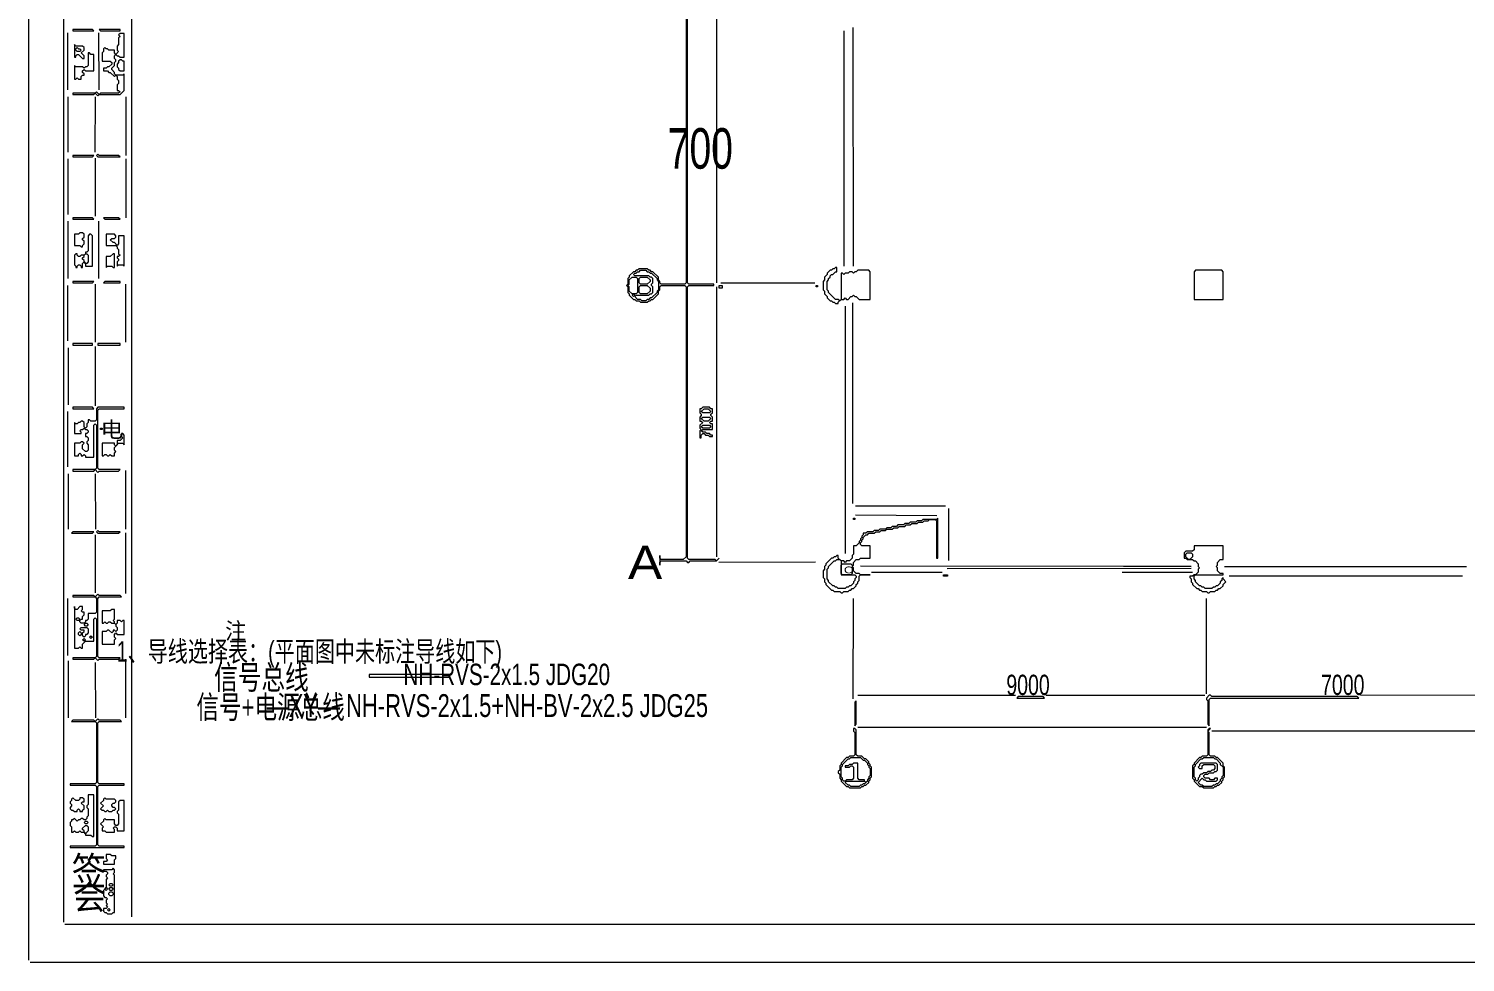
# Model space of a CAD drawing. Extents: x 67 to 3049, y 50 to 1736.
# Drawn here: x 67 to 1105, y 50 to 724 of the extents above; entities that cross this region are included whole.
import ezdxf

# ---------------------------------------------------------------- set-up
doc = ezdxf.new("R2010")
doc.units = 0
for name, color, linetype, lineweight in [('OCR_TEXT', 6, 'Continuous', 0), ('TRACE_CURVE', 6, 'Continuous', 0), ('TRACE_STRAIGHT', 5, 'Continuous', 0), ('TRACE_TEXT_SYMBOL', 6, 'Continuous', 0)]:
    doc.layers.add(name, color=color, linetype=linetype, lineweight=lineweight)
doc.styles.add('wqy-unicode', font='wqy-unicode.lff')

msp = doc.modelspace()

# ---------------------------------------------------------------- linework, layer by layer
at = {"layer": 'TRACE_CURVE', "color": 6}
for points in [[(542, 736), (542, 541), (541, 540), (524, 540)], [(544, 540), (543, 541), (543, 736)], [(524, 540), (523, 541), (523, 542), (522, 543), (522, 545), (518, 549), (517, 549), (516, 550), (515, 550), (514, 551), (508, 551), (507, 550), (506, 550), (505, 549), (504, 549), (501, 546), (501, 545), (500, 544), (500, 540), (499, 539), (500, 538), (500, 534), (501, 533), (501, 532), (504, 529), (505, 529), (506, 528), (508, 528), (509, 527), (514, 527), (515, 528), (516, 528), (517, 529), (518, 529), (522, 533), (522, 535), (523, 536), (523, 538), (524, 539), (541, 539), (542, 538), (542, 343), (540, 341), (524, 341), (523, 342), (523, 344), (523, 337), (523, 339), (524, 340), (542, 340), (543, 339), (544, 339), (545, 340), (564, 340), (566, 342), (564, 340), (563, 341), (544, 341), (543, 342), (543, 538), (544, 539), (562, 539), (562, 540), (544, 540)]]:
    msp.add_lwpolyline(points, dxfattribs=at)
for points in [[(503, 545), (506, 545), (507, 544), (507, 534), (506, 533), (503, 533), (501, 535), (501, 538), (500, 539), (501, 540), (501, 543)], [(508, 549), (509, 550), (513, 550), (514, 549), (515, 549), (516, 548), (517, 548), (521, 544), (521, 543), (522, 542), (522, 536), (521, 535), (521, 534), (517, 530), (516, 530), (515, 529), (514, 529), (513, 528), (510, 528), (509, 529), (507, 529), (505, 531), (506, 532), (515, 532), (516, 533), (517, 533), (518, 534), (518, 538), (517, 539), (517, 540), (518, 541), (518, 544), (517, 545), (516, 545), (515, 546), (505, 546), (504, 547), (505, 548), (506, 548), (507, 549)], [(508, 544), (509, 545), (514, 545), (516, 543), (516, 542), (514, 540), (509, 540), (508, 541)], [(503, 532), (504, 533), (505, 532), (504, 531)], [(508, 538), (509, 539), (514, 539), (516, 537), (516, 535), (514, 533), (509, 533), (508, 534)], [(117, 226), (115, 224), (114, 225), (99, 225), (98, 224), (115, 224), (116, 223), (116, 180), (115, 179), (97, 179), (97, 178), (115, 178), (116, 177), (116, 135), (115, 134), (97, 134), (97, 133), (136, 133), (136, 134), (118, 134), (117, 135), (117, 177), (118, 178), (136, 178), (136, 179), (118, 179), (117, 180), (117, 223), (118, 224), (134, 224), (133, 225), (118, 225)]]:
    msp.add_lwpolyline(points, close=True, dxfattribs=at)
at = {"layer": 'TRACE_STRAIGHT', "color": 5}
for p, q in [((67, 51.6), (67, 1734.1)), ((141.5, 82.9), (141.5, 1704.1)), ((92.3, 79.1), (92.3, 950.4)), ((564, 736), (564, 541)), ((95.3, 680.4), (95.4, 721.6)), ((117.5, 721.6), (117.6, 680.4)), ((656, 723), (656, 553)), ((662.6, 725.4), (662.7, 552.9)), ((95.5, 635.4), (95.5, 675.4)), ((115.1, 635.4), (115.2, 675.4)), ((137.3, 675.4), (137.3, 632.9)), ((95.5, 590.4), (95.5, 630.4)), ((115, 631), (115, 589)), ((137.3, 630.4), (137.3, 587.9)), ((95.3, 585.4), (95.3, 544.1)), ((117.5, 585.4), (117.5, 544.1)), ((115, 540), (115, 498)), ((137, 540), (137, 498)), ((567, 541), (635, 541)), ((95, 539), (95, 499)), ((564, 538), (564, 343)), ((657.2, 345.4), (657.2, 524.1)), ((662.6, 381.6), (662.6, 526.6)), ((95.5, 494.1), (95.5, 452.9)), ((115, 495), (115, 452)), ((95.3, 407.9), (95.3, 447.9)), ((137.3, 362.9), (137.3, 405.4)), ((95.5, 402.9), (95.5, 362.9)), ((115.1, 402.9), (115.2, 362.9)), ((664.4, 379.9), (729.4, 379.9)), ((731.7, 377.9), (731.7, 340.4)), ((664.4, 373.3), (723.1, 372.9)), ((115, 359), (115, 317)), ((137.3, 316.6), (137.3, 360.4)), ((565.6, 339.2), (635.6, 339.3)), ((668.1, 336.4), (903.1, 336.3)), ((730.6, 334.5), (906.9, 334.9)), ((858.1, 336.3), (906.9, 336.3)), ((931, 336), (1106, 336)), ((676, 332), (727, 332)), ((857, 332), (908, 332)), ((934.4, 329.3), (1103.1, 329.3)), ((95.2, 271.6), (95.2, 312.9)), ((662.8, 240.4), (662.9, 312.9)), ((917.9, 312.9), (917.9, 244.1)), ((95.5, 267.9), (95.5, 226.6)), ((115.1, 266.6), (115.2, 226.6)), ((137.3, 226.6), (137.3, 269.1)), ((666, 243), (780, 243)), ((801.9, 243.1), (916.9, 243.1)), ((1029.4, 243.1), (1114.4, 243.2)), ((666, 220), (918, 220)), ((921.9, 217.4), (1114.4, 217.4)), ((93.1, 77.7), (3020.6, 77.7)), ((68.1, 50.1), (3046.9, 50.1))]:
    msp.add_line(p, q, dxfattribs=at)
at = {"layer": 'TRACE_TEXT_SYMBOL', "color": 6}
for points in [[(99, 724), (99, 723), (114, 723), (113, 724)], [(118, 724), (119, 723), (133, 723), (133, 724)], [(100, 713), (100, 704), (101, 704), (101, 705), (102, 706), (103, 706), (106, 703), (107, 703), (107, 705), (105, 707), (107, 709), (107, 711), (106, 712), (101, 712)], [(110, 707), (110, 698), (109, 697), (108, 697), (107, 696), (106, 697), (101, 697), (100, 698), (100, 688), (101, 688), (102, 689), (103, 688), (105, 688), (105, 690), (106, 691), (107, 691), (107, 692), (106, 693), (106, 694), (107, 695), (108, 694), (114, 694), (114, 706), (112, 706), (111, 707)], [(101, 710), (102, 711), (103, 710), (104, 710), (105, 709), (104, 708), (102, 708), (101, 709)], [(133, 702), (132, 701), (132, 700), (131, 699), (131, 697), (132, 696), (132, 695), (133, 694), (136, 694), (136, 701), (135, 701), (134, 702)], [(117, 634), (116, 633), (117, 632), (133, 632), (132, 633), (118, 633)], [(99, 633), (99, 632), (113, 632), (114, 633)], [(99, 588), (99, 587), (114, 587), (113, 588)], [(121, 588), (122, 587), (133, 587), (132, 588)], [(104, 577), (103, 576), (100, 576), (100, 568), (104, 568), (105, 567), (106, 567), (106, 568), (107, 569), (107, 571), (106, 572), (106, 573), (107, 574), (107, 576), (106, 577)], [(111, 576), (110, 575), (110, 564), (109, 563), (108, 563), (108, 562), (107, 561), (105, 561), (104, 560), (103, 560), (102, 561), (102, 562), (101, 562), (100, 561), (100, 554), (101, 553), (101, 552), (102, 552), (102, 553), (103, 554), (104, 554), (105, 553), (105, 552), (106, 552), (106, 555), (107, 556), (108, 555), (108, 553), (113, 553), (113, 575), (112, 576)], [(123, 576), (123, 568), (130, 568), (131, 567), (131, 566), (132, 565), (132, 562), (133, 561), (132, 560), (131, 560), (131, 559), (132, 558), (132, 557), (131, 556), (131, 553), (132, 554), (135, 554), (136, 553), (136, 575), (132, 575), (132, 569), (131, 568), (129, 570), (128, 570), (126, 572), (127, 573), (129, 573), (130, 574), (130, 575), (129, 576)], [(107, 561), (108, 562), (109, 562), (110, 561), (110, 556), (109, 555), (108, 555), (107, 556), (107, 557), (106, 558), (106, 559), (107, 560)], [(128, 562), (126, 560), (123, 560), (123, 552), (124, 553), (127, 553), (128, 552), (129, 552), (129, 562)], [(650, 552), (649, 551), (648, 551), (647, 550), (646, 550), (644, 548), (644, 547), (642, 545), (642, 543), (641, 542), (641, 536), (642, 535), (642, 533), (644, 531), (644, 530), (646, 528), (647, 528), (648, 527), (649, 527), (650, 526), (652, 526), (652, 527), (654, 529), (656, 529), (657, 530), (658, 529), (659, 529), (661, 531), (662, 531), (663, 532), (664, 531), (665, 531), (667, 529), (675, 529), (675, 549), (674, 550), (666, 550), (665, 549), (664, 549), (663, 548), (662, 549), (660, 549), (659, 548), (657, 548), (656, 547), (655, 548), (654, 548), (654, 529), (653, 528), (652, 529), (650, 529), (645, 534), (645, 535), (644, 536), (644, 542), (645, 543), (645, 544), (646, 545), (646, 546), (647, 547), (648, 547), (650, 549), (651, 549), (651, 552)], [(99, 542), (99, 541), (113, 541), (114, 542)], [(122, 542), (121, 541), (133, 541), (133, 542)], [(910, 550), (909, 549), (909, 529), (930, 529), (930, 549), (929, 550)], [(566, 539), (568, 539), (568, 537), (566, 537)], [(636, 539), (637, 539), (637, 538), (636, 538)], [(99, 497), (99, 496), (113, 496), (113, 497)], [(117, 497), (117, 496), (133, 496), (133, 497)], [(99, 451), (99, 450), (114, 450), (113, 451)], [(554, 451), (553, 450), (552, 450), (552, 447), (553, 446), (553, 445), (552, 444), (552, 441), (553, 441), (554, 440), (552, 438), (552, 436), (553, 435), (552, 434), (552, 429), (553, 429), (553, 431), (554, 432), (555, 432), (556, 431), (558, 431), (559, 430), (561, 430), (561, 431), (560, 431), (559, 432), (557, 432), (556, 433), (554, 433), (553, 434), (554, 435), (561, 435), (561, 439), (560, 439), (559, 440), (560, 441), (561, 441), (561, 444), (560, 445), (560, 446), (561, 447), (561, 450), (560, 450), (559, 451)], [(555, 450), (558, 450), (560, 448), (559, 447), (554, 447), (553, 448)], [(119, 436), (120, 436), (120, 435), (119, 435)], [(553, 443), (554, 444), (559, 444), (560, 443), (558, 441), (555, 441)], [(553, 437), (554, 438), (559, 438), (560, 437), (559, 436), (554, 436)], [(134, 432), (134, 430), (135, 429), (133, 427), (131, 427), (131, 424), (130, 423), (129, 424), (129, 425), (120, 425), (120, 416), (121, 416), (122, 417), (123, 417), (124, 416), (125, 416), (126, 417), (127, 416), (129, 416), (129, 418), (130, 419), (129, 420), (129, 422), (132, 425), (135, 425), (136, 424), (136, 431), (135, 432)], [(663, 371), (664, 371), (664, 370), (663, 370)], [(99, 361), (98, 360), (113, 360), (114, 361)], [(117, 362), (116, 361), (117, 360), (132, 360), (133, 361), (118, 361)], [(903, 345), (904, 346), (907, 346), (908, 345), (908, 343), (906, 341), (905, 341), (903, 343)], [(650, 340), (651, 341), (653, 341), (654, 340), (654, 330), (664, 330), (665, 329), (665, 328), (664, 327), (664, 326), (663, 325), (663, 324), (661, 322), (660, 322), (659, 321), (658, 321), (657, 320), (652, 320), (651, 321), (650, 321), (649, 322), (648, 322), (645, 325), (645, 326), (644, 327), (644, 334), (645, 335), (645, 336), (649, 340)], [(654, 337), (655, 338), (661, 338), (662, 337), (662, 331), (661, 330), (655, 330), (654, 331)], [(728, 330), (731, 330), (731, 329), (728, 329)], [(117, 316), (115, 314), (114, 315), (99, 315), (99, 314), (115, 314), (116, 313), (116, 303), (115, 302), (110, 302), (110, 298), (109, 297), (108, 297), (108, 296), (107, 295), (105, 295), (104, 296), (104, 297), (105, 298), (106, 298), (106, 300), (107, 301), (107, 303), (106, 303), (105, 304), (106, 305), (106, 307), (104, 307), (102, 305), (101, 305), (100, 306), (100, 307), (100, 277), (103, 277), (104, 278), (105, 277), (106, 277), (106, 280), (108, 282), (114, 282), (114, 298), (115, 299), (116, 298), (116, 271), (115, 270), (99, 270), (99, 269), (114, 269), (115, 270), (117, 268), (118, 269), (132, 269), (133, 270), (118, 270), (117, 271), (117, 313), (118, 314), (134, 314), (133, 315), (118, 315)], [(127, 305), (126, 304), (120, 304), (120, 295), (121, 295), (122, 296), (123, 295), (124, 295), (125, 296), (126, 296), (127, 295), (129, 295), (130, 294), (130, 293), (131, 292), (131, 290), (130, 289), (129, 290), (128, 290), (128, 289), (127, 288), (125, 290), (124, 290), (123, 289), (120, 289), (120, 280), (129, 280), (129, 283), (130, 284), (129, 285), (129, 287), (130, 288), (131, 287), (136, 287), (136, 297), (135, 297), (134, 296), (133, 297), (131, 297), (131, 295), (130, 294), (129, 295), (129, 296), (128, 297), (129, 298), (129, 305)], [(101, 298), (102, 299), (103, 299), (104, 298), (103, 297), (102, 297)], [(104, 291), (105, 292), (109, 292), (110, 291), (110, 288), (109, 287), (108, 287), (108, 286), (107, 285), (106, 286), (106, 288), (107, 289), (107, 290), (105, 290)], [(107, 294), (108, 295), (109, 295), (110, 294), (109, 293), (108, 293)], [(103, 288), (104, 289), (105, 288), (105, 287), (104, 286), (103, 287)], [(106, 283), (107, 284), (108, 283), (107, 282)], [(111, 285), (112, 286), (113, 285), (112, 284)], [(313, 258), (313, 256), (371, 256), (371, 258)], [(665, 239), (664, 238), (664, 221), (665, 222)], [(782, 242), (781, 241), (801, 241), (800, 242)], [(920, 243), (918, 241), (918, 240), (919, 239), (919, 222), (920, 221), (920, 240), (921, 241), (1028, 241), (1027, 242), (922, 242), (921, 243)], [(663, 219), (663, 217), (664, 216), (664, 200), (663, 199), (660, 199), (659, 198), (658, 198), (654, 194), (654, 193), (653, 192), (653, 189), (652, 188), (652, 187), (653, 186), (653, 183), (654, 182), (654, 181), (658, 177), (659, 177), (660, 176), (668, 176), (669, 177), (670, 177), (671, 178), (672, 178), (674, 180), (674, 181), (675, 182), (675, 183), (676, 184), (676, 191), (675, 192), (675, 193), (674, 194), (674, 195), (672, 197), (671, 197), (669, 199), (666, 199), (665, 200), (665, 218), (664, 219)], [(920, 219), (919, 218), (919, 200), (918, 199), (915, 199), (914, 198), (913, 198), (909, 194), (909, 193), (908, 192), (908, 183), (909, 182), (909, 181), (913, 177), (915, 177), (916, 176), (923, 176), (924, 177), (925, 177), (926, 178), (927, 178), (929, 180), (929, 181), (930, 182), (930, 183), (931, 184), (931, 191), (930, 192), (930, 194), (926, 198), (925, 198), (924, 199), (921, 199), (920, 200), (920, 216), (919, 217), (921, 219)], [(660, 197), (661, 198), (668, 198), (670, 196), (671, 196), (673, 194), (673, 193), (674, 192), (674, 191), (675, 190), (675, 185), (674, 184), (674, 183), (673, 182), (673, 181), (672, 180), (671, 181), (671, 182), (667, 182), (666, 183), (666, 194), (663, 194), (662, 193), (660, 193), (659, 192), (657, 192), (657, 191), (660, 191), (661, 192), (662, 192), (663, 191), (663, 183), (662, 182), (658, 182), (657, 181), (656, 181), (655, 182), (655, 183), (654, 184), (654, 191), (655, 192), (655, 193), (659, 197)], [(657, 180), (658, 181), (671, 181), (672, 180), (671, 179), (670, 179), (669, 178), (668, 178), (667, 177), (661, 177), (660, 178), (659, 178)], [(110, 171), (110, 164), (109, 163), (109, 162), (110, 161), (110, 156), (109, 155), (109, 154), (108, 153), (107, 153), (106, 154), (105, 154), (104, 153), (103, 153), (102, 152), (100, 154), (99, 153), (98, 153), (98, 152), (97, 151), (97, 149), (98, 148), (98, 144), (99, 144), (100, 145), (101, 144), (103, 144), (104, 145), (105, 144), (107, 144), (108, 143), (108, 142), (112, 142), (113, 141), (114, 141), (114, 171)], [(99, 169), (98, 168), (98, 167), (97, 166), (97, 165), (98, 164), (98, 163), (97, 162), (97, 161), (98, 160), (99, 160), (100, 159), (102, 159), (102, 160), (103, 161), (104, 160), (104, 159), (106, 159), (106, 160), (107, 161), (107, 163), (105, 165), (106, 166), (107, 166), (107, 168), (106, 169), (104, 169), (104, 168), (103, 167), (101, 167)], [(122, 169), (121, 168), (121, 167), (119, 165), (121, 163), (119, 161), (120, 160), (121, 160), (122, 159), (123, 159), (124, 160), (125, 159), (127, 159), (128, 160), (129, 160), (130, 161), (129, 162), (128, 162), (127, 163), (127, 164), (128, 165), (129, 165), (130, 166), (130, 167), (129, 168), (123, 168)], [(133, 167), (132, 166), (132, 160), (131, 159), (131, 158), (132, 157), (132, 150), (131, 149), (130, 149), (129, 150), (129, 153), (123, 153), (122, 154), (121, 153), (121, 152), (119, 150), (121, 148), (120, 147), (120, 145), (122, 145), (123, 144), (129, 144), (129, 146), (128, 147), (129, 148), (130, 148), (131, 147), (131, 145), (136, 145), (136, 167)], [(108, 149), (109, 149), (110, 148), (110, 145), (108, 143), (107, 144), (107, 145), (106, 146), (106, 147)], [(107, 151), (108, 152), (109, 152), (110, 151), (109, 150), (108, 150)], [(123, 128), (123, 125), (124, 124), (123, 123), (121, 123), (121, 121), (129, 121), (129, 124), (130, 125), (130, 127), (127, 127), (126, 128)], [(128, 118), (127, 117), (121, 117), (121, 116), (123, 116), (124, 115), (124, 114), (123, 113), (123, 112), (124, 111), (123, 110), (123, 104), (121, 102), (121, 98), (122, 97), (123, 97), (124, 96), (123, 95), (123, 93), (124, 92), (123, 91), (124, 90), (123, 89), (121, 89), (121, 87), (122, 86), (123, 86), (124, 85), (127, 85), (128, 86), (129, 86), (129, 113), (128, 114), (129, 115), (129, 117)], [(122, 103), (123, 104), (124, 103), (123, 102)], [(125, 106), (126, 107), (127, 107), (128, 106), (127, 105), (126, 105)], [(125, 103), (126, 104), (127, 104), (128, 103), (127, 102), (126, 102)], [(125, 100), (126, 101), (127, 101), (128, 100), (128, 99), (127, 98), (126, 98), (125, 99)], [(124, 88), (125, 89), (126, 88), (125, 87)]]:
    msp.add_lwpolyline(points, close=True, dxfattribs=at)
for points in [[(133, 721), (132, 720), (133, 719), (132, 718), (132, 713), (131, 712), (131, 709), (132, 708), (130, 706), (129, 707), (129, 709), (125, 709), (124, 710), (123, 710), (122, 711), (121, 710), (121, 708), (120, 707), (120, 701), (126, 701), (127, 700), (127, 699), (125, 697), (124, 697), (123, 696), (121, 696), (121, 694), (124, 694), (125, 693), (126, 693), (129, 690), (130, 691), (131, 690), (131, 688), (132, 687), (132, 685), (131, 684), (131, 680), (132, 680), (133, 679), (132, 678), (119, 678), (118, 677), (116, 679), (115, 678), (99, 678), (99, 677), (114, 677), (115, 678), (117, 676), (118, 677), (133, 677), (136, 680), (136, 692), (135, 691), (130, 691), (129, 692), (129, 693), (127, 695), (127, 696), (129, 698), (129, 700), (130, 701), (130, 702)], [(130, 702), (129, 703), (129, 705), (130, 706), (131, 705), (132, 705), (133, 704), (136, 704), (136, 721), (133, 721)], [(116, 438), (116, 407), (115, 406), (99, 406), (99, 405), (114, 405), (115, 406), (117, 404), (118, 405), (132, 405), (133, 406), (118, 406), (117, 407), (117, 449), (118, 450), (136, 450), (136, 451), (117, 451)], [(117, 451), (116, 450), (116, 442), (115, 441), (112, 441), (111, 442), (110, 442), (110, 440), (109, 439), (109, 437), (108, 436), (107, 437), (107, 440), (106, 441), (105, 441), (104, 440), (103, 440), (102, 439), (101, 439), (100, 440), (100, 432), (105, 432), (105, 433), (104, 434), (105, 435), (106, 435), (107, 436), (108, 435), (109, 435), (110, 434), (110, 433), (109, 432), (108, 432), (108, 430), (109, 430), (110, 429), (110, 427), (109, 426), (109, 425), (110, 424), (110, 420), (109, 419), (108, 419), (106, 421), (106, 424), (107, 425), (106, 426), (105, 426), (104, 425), (100, 425), (100, 416), (103, 416), (103, 417), (104, 418), (105, 417), (105, 416), (106, 416), (107, 417), (108, 416), (108, 415), (114, 415), (114, 438), (115, 439), (116, 438)], [(724, 371), (723, 370), (713, 370), (712, 369), (709, 369), (708, 368), (704, 368), (703, 367), (700, 367), (699, 366), (695, 366), (694, 365), (691, 365), (690, 364), (687, 364), (686, 363), (682, 363), (681, 362), (678, 362), (677, 361), (673, 361), (672, 360), (670, 360), (670, 359), (669, 358), (669, 357), (668, 356), (668, 355), (667, 354), (667, 353), (665, 351), (663, 351), (663, 345), (662, 344), (662, 342), (660, 340), (658, 340), (657, 339), (656, 340), (654, 340), (652, 342), (652, 344), (651, 344), (650, 343), (649, 343), (648, 342), (647, 342), (643, 338), (643, 337), (642, 336), (642, 334), (641, 333), (641, 328), (642, 327), (642, 325), (643, 324), (643, 323), (647, 319), (648, 319), (649, 318), (653, 318), (654, 317), (655, 317), (656, 318)], [(656, 318), (659, 318), (660, 319), (661, 319), (662, 320), (663, 320), (665, 322), (665, 323), (666, 324), (666, 325), (667, 326), (667, 329), (668, 330), (675, 330), (668, 330), (667, 331), (665, 331), (663, 333), (663, 335), (662, 336), (663, 337), (663, 339), (665, 341), (667, 341), (668, 342), (675, 342), (675, 351), (669, 351), (668, 352), (668, 353), (669, 354), (669, 355), (670, 356), (670, 357), (672, 359), (673, 359), (674, 360), (678, 360), (679, 361), (682, 361), (683, 362), (686, 362), (687, 363), (691, 363), (692, 364), (695, 364), (696, 365), (700, 365), (701, 366), (704, 366), (705, 367), (709, 367), (710, 368), (713, 368), (714, 369), (717, 369), (718, 370), (722, 370), (723, 369), (723, 342), (724, 342), (724, 371)], [(909, 351), (909, 348), (908, 347), (903, 347), (902, 346), (902, 342), (903, 342), (904, 341), (908, 341), (909, 340), (910, 340), (912, 338), (912, 336), (913, 335), (912, 334), (912, 332), (910, 330), (909, 330), (908, 329), (906, 329), (906, 328), (907, 327), (907, 325), (908, 324), (908, 323), (911, 320), (912, 320), (913, 319), (914, 319), (915, 318), (918, 318), (919, 317), (920, 317), (921, 318), (924, 318), (925, 319), (926, 319), (927, 320), (928, 320), (930, 322), (930, 323), (932, 325), (930, 327), (930, 328), (929, 327), (929, 326), (928, 325), (928, 324), (926, 322), (925, 322), (924, 321), (923, 321), (922, 320), (917, 320), (916, 321), (915, 321), (914, 322), (913, 322), (910, 325), (910, 326), (909, 327), (909, 329), (910, 330), (930, 330)], [(930, 330), (930, 331), (928, 331), (926, 333), (926, 335), (925, 336), (926, 337), (926, 339), (928, 341), (930, 341), (930, 351), (909, 351)], [(915, 197), (916, 198), (923, 198), (924, 197), (925, 197), (928, 194), (928, 193), (930, 191), (930, 185), (929, 184), (929, 183), (928, 182), (928, 181), (926, 179), (925, 179), (924, 178), (923, 178), (922, 177), (916, 177), (915, 178), (914, 178), (912, 180), (915, 183), (916, 182), (917, 182), (918, 181), (925, 181), (926, 182), (926, 183), (924, 183), (923, 182), (921, 182), (920, 183), (917, 183), (916, 184), (916, 185), (917, 186), (919, 186), (920, 187), (923, 187), (924, 188), (925, 188), (926, 189), (926, 193), (925, 194), (914, 194), (913, 193), (913, 192), (912, 191), (913, 190), (915, 190), (915, 192), (916, 193), (923, 193), (924, 192), (924, 190), (923, 189), (922, 189), (921, 188), (919, 188), (918, 187), (916, 187), (915, 186), (914, 186)], [(914, 186), (913, 185), (913, 184), (912, 183), (912, 182), (911, 181), (910, 182), (910, 183), (909, 184), (909, 191), (910, 192), (910, 193), (914, 197), (915, 197)]]:
    msp.add_lwpolyline(points, dxfattribs=at)

# ---------------------------------------------------------------- texts
at = {"layer": 'OCR_TEXT', "color": 6, "style": 'wqy-unicode'}
for s, height, width, p in [('700', 29.28, 0.72, (528.8, 623.4)), ('电', 11.4, 1.036483, (119, 429.2)), ('A', 24, 1.157083, (500, 327)), ('C', 4.89, 1.430124, (656, 331.1)), ('注', 12, 0.925132, (209, 283.5)), ('1、导线选择表：(平面图中未标注导线如下)', 14.766, 0.72, (130.6, 267.3)), ('信号总线', 17.4, 0.72, (201, 247.3)), ('NH-RVS-2x1.5 JDG20', 15.501, 0.72, (337.8, 250.3)), ('9000', 14.64, 0.72, (773.4, 243.2)), ('7000', 14.64, 0.72, (1000.8, 243.2)), ('信号+电源总线', 16.61, 0.72, (188.2, 226.2)), ('—XY— NH-RVS-2x1.5+NH-BV-2x2.5 JDG25', 16.487, 0.72, (239, 227.3)), ('签', 20.5, 0.896348, (98, 105.7)), ('会', 18.2, 0.960743, (99, 88.3))]:
    msp.add_text(s, height=height, dxfattribs=dict(at, width=width)).set_placement(p)

doc.saveas('drawing.dxf')
